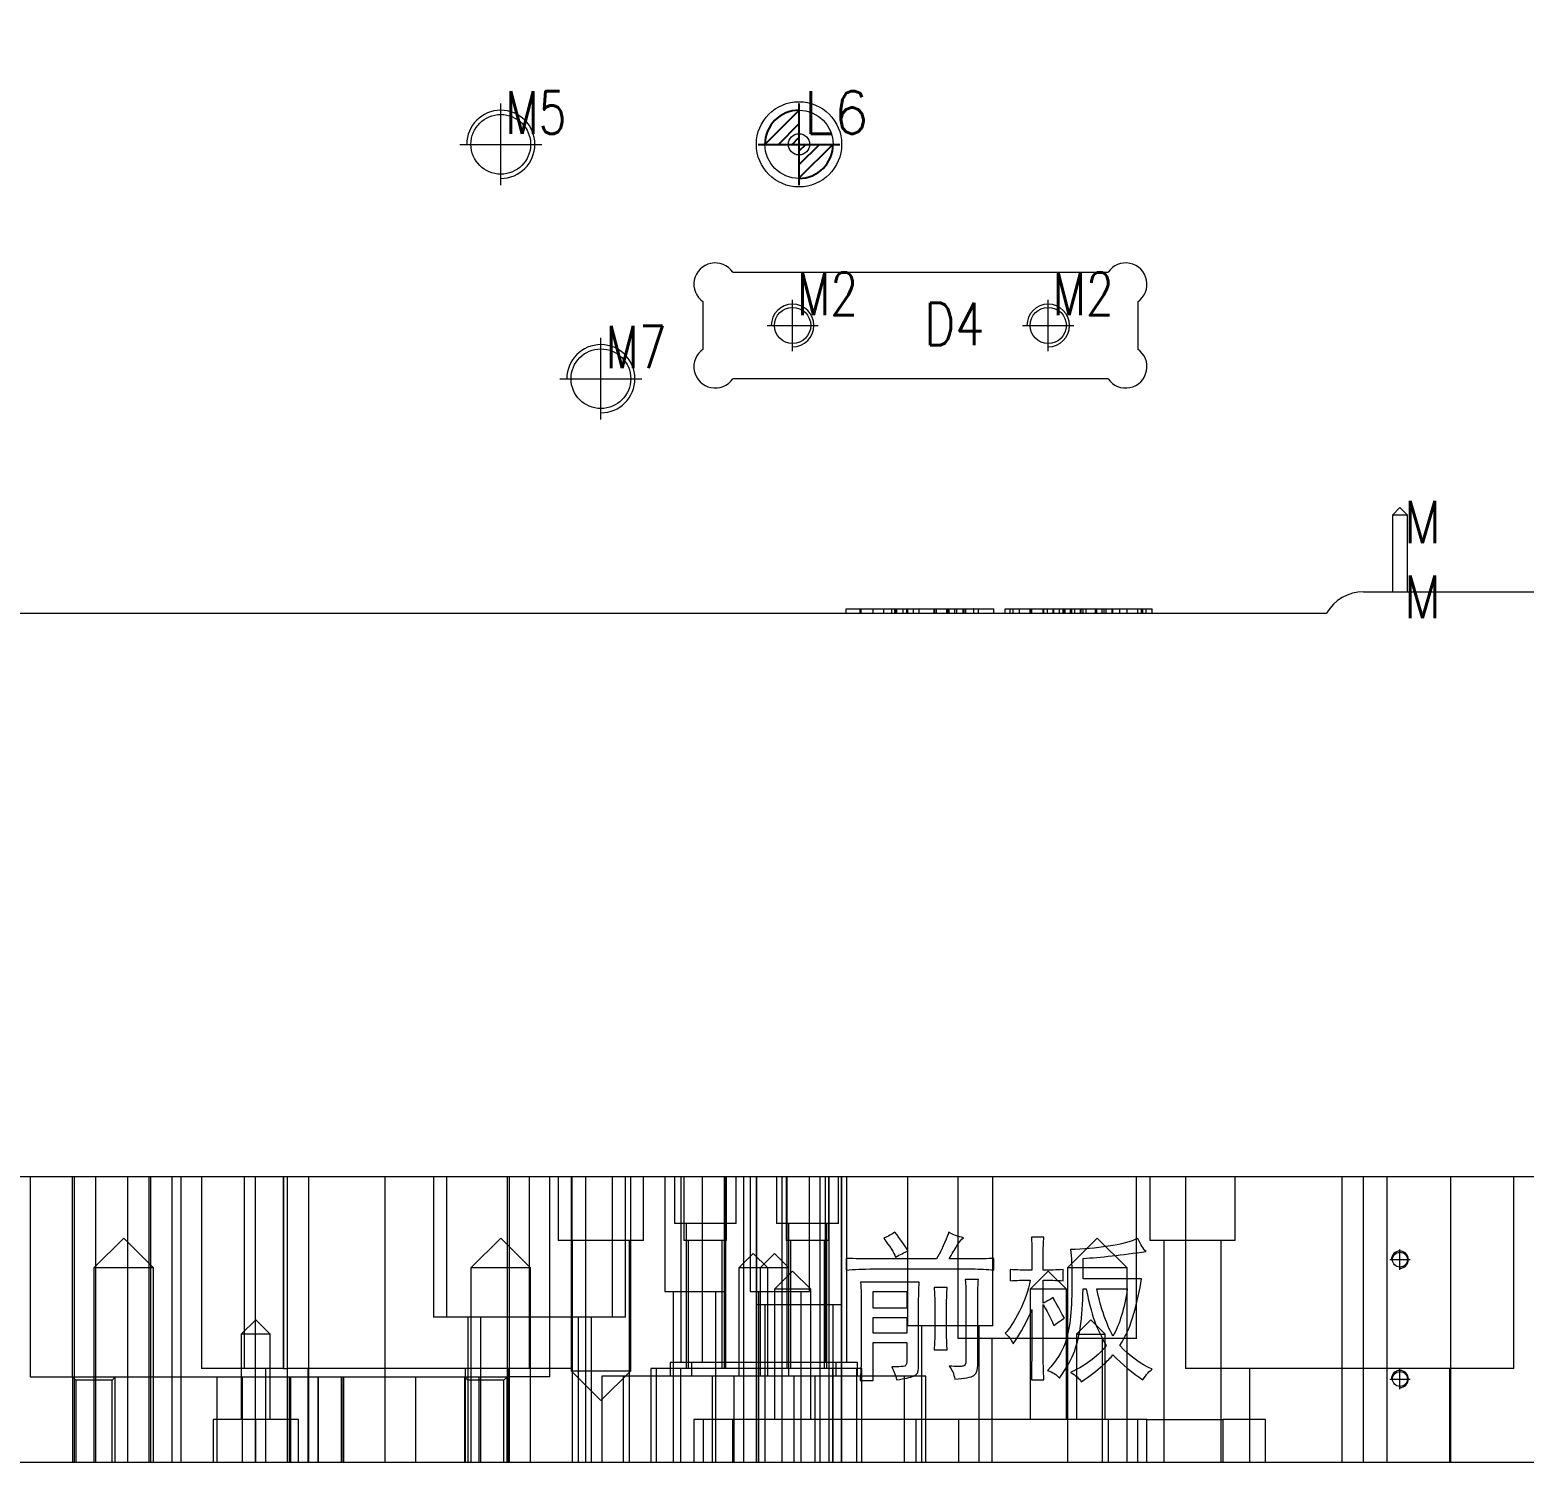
# Model space of a CAD drawing. Header units: millimetres. Extents: x 10529 to 13062, y 71179 to 72595.
# Drawn here: x 10900.7 to 11251.4, y 71206.8 to 71542.9 of the extents above; entities that cross this region are included whole.
import ezdxf

# ---------------------------------------------------------------- set-up
doc = ezdxf.new("R2010")
doc.units = ezdxf.units.MM
doc.linetypes.add('CENTER', pattern=[0])
doc.linetypes.add('DASHED', pattern=[0])
for name, color, linetype in [('dim', 4, 'Continuous'), ('UP', 7, 'Continuous'), ('UP_O', 40, 'Continuous')]:
    doc.layers.add(name, color=color, linetype=linetype)
doc.styles.add('_PUG_ERP', font='txt')
doc.styles.add('chinesef_fs', font='txt.shx', dxfattribs={"bigfont": 'gbcbig.shx'})
doc.dimstyles.new('_PUG_ERP', dxfattribs={"dimtxt": 8, "dimasz": 1.5, "dimexe": 0.5, "dimexo": 0.5, "dimgap": 0.5, "dimtad": 1, "dimtxsty": '_PUG_ERP', "dimblk": 'CLOSEDBLANK', "dimcen": 0, "dimclrd": 4, "dimclre": 4, "dimclrt": 3, "dimazin": 3, "dimtfac": 1, "dimtmove": 0, "dimatfit": 3, "dimldrblk": 'CLOSEDBLANK', "dimlwd": 9, "dimlwe": 9})

# ---------------------------------------------------------------- blocks, each defined once
blk = doc.blocks.new('*D735')
at = {"layer": 'Defpoints', "color": 0}
for p in [(12001.2, 72456), (12016.2, 72456), (10601.2, 71406)]:
    blk.add_point(p, dxfattribs=at)
at = {"layer": 'dim', "color": 4, "lineweight": 9}
for p, q in [((12001.7, 72456), (12010.2, 72456)), ((12010.2, 72456), (12013.2, 72456)), ((12013.2, 72456), (12043.75, 72456))]:
    blk.add_line(p, q, dxfattribs=at)
at = {"layer": 'dim', "color": 3, "lineweight": 13, "insert": (12030.22, 72460.5), "char_height": 8, "attachment_point": 5, "style": '_PUG_ERP'}
blk.add_mtext('1050', dxfattribs=at)
blk = doc.blocks.new('_ClosedBlank')
blk = doc.blocks.new('*D738')
at = {"layer": 'Defpoints', "color": 0}
for p in [(12001.2, 72471), (12001.2, 72456), (10601.2, 71406)]:
    blk.add_point(p, dxfattribs=at)
at = {"layer": 'dim', "color": 4, "lineweight": 9}
blk.add_line((12001.2, 72456.5), (12001.2, 72498.55), dxfattribs=at)
at = {"layer": 'dim', "color": 3, "lineweight": 13, "insert": (11996.7, 72485.02), "char_height": 8, "attachment_point": 5, "rotation": 90, "style": '_PUG_ERP'}
blk.add_mtext('1400', dxfattribs=at)
blk = doc.blocks.new('*D739')
at = {"layer": 'Defpoints', "color": 0}
for p in [(12001.2, 71273.8), (12041.43, 71273.8), (10601.2, 71206.8)]:
    blk.add_point(p, dxfattribs=at)
at = {"layer": 'dim', "color": 4, "lineweight": 9}
for p, q in [((12001.7, 71273.8), (12035.43, 71273.8)), ((12035.43, 71273.8), (12038.43, 71273.8)), ((12038.43, 71273.8), (12054.5, 71273.8))]:
    blk.add_line(p, q, dxfattribs=at)
at = {"layer": 'dim', "color": 3, "lineweight": 13, "insert": (12048.21, 71278.3), "char_height": 8, "attachment_point": 5, "style": '_PUG_ERP'}
blk.add_mtext('67', dxfattribs=at)
blk = doc.blocks.new('*D742')
at = {"layer": 'Defpoints', "color": 0}
for p in [(12001.2, 71278.8), (12001.2, 71273.8), (10601.2, 71206.8)]:
    blk.add_point(p, dxfattribs=at)
at = {"layer": 'dim', "color": 4, "lineweight": 9}
blk.add_line((12001.2, 71274.3), (12001.2, 71306.34), dxfattribs=at)
at = {"layer": 'dim', "color": 3, "lineweight": 13, "insert": (11996.7, 71292.82), "char_height": 8, "attachment_point": 5, "rotation": 90, "style": '_PUG_ERP'}
blk.add_mtext('1400', dxfattribs=at)
blk = doc.blocks.new('pg_hx_L0')
at = {"color": 230}
for p, q in [((-0.5, -0.003), (0, 0.497)), ((0, 0.6), (0, -0.6)), ((-0.3, 0), (0, 0.3)), ((-0.6, 0), (0.6, 0)), ((-0.1, 0), (0, 0.1)), ((0.5, 0.003), (0, -0.497)), ((0.1, 0), (0, -0.1)), ((0.3, 0), (0, -0.3))]:
    blk.add_line(p, q, dxfattribs=at)
for start, end in [(90, 180), (270, 0)]:
    blk.add_arc((0, 0), 0.5, start, end, dxfattribs=at)
blk = doc.blocks.new('pg_hx_LLL0')
blk.add_blockref('pg_hx_L0', (0, 0))
blk = doc.blocks.new('*D744')
at = {"layer": 'Defpoints', "color": 0}
for p in [(11825.7, 72495.1), (11821.2, 72396), (10601.2, 71406)]:
    blk.add_point(p, dxfattribs=at)
at = {"layer": 'dim', "color": 4, "lineweight": 9}
for p, q in [((11825.7, 72492.1), (11825.7, 72522.64)), ((11821.2, 72489.1), (11825.7, 72492.1)), ((11821.2, 72396.5), (11821.2, 72489.1))]:
    blk.add_line(p, q, dxfattribs=at)
at = {"layer": 'dim', "color": 3, "lineweight": 13, "insert": (11821.2, 72509.12), "char_height": 8, "attachment_point": 5, "rotation": 90, "style": '_PUG_ERP'}
blk.add_mtext('1220', dxfattribs=at)

msp = doc.modelspace()

# ---------------------------------------------------------------- linework, layer by layer
at = {"layer": 'UP', "color": 2, "linetype": 'DASHED', "lineweight": 13, "ltscale": 1.505038}
for p, q in [((11065.65, 71486), (11153.747, 71486)), ((11153.747, 71461), (11065.65, 71461)), ((11053.448, 71273.797), (11053.448, 71230.197)), ((11058.448, 71273.797), (11058.448, 71230.197)), ((11087.448, 71230.197), (11087.448, 71273.797)), ((11092.448, 71230.197), (11092.448, 71273.797)), ((10900.698, 71226.797), (10910.698, 71226.797)), ((10910.698, 71226.797), (11012.698, 71226.797)), ((11022.698, 71226.797), (11012.698, 71226.797)), ((11039.947, 71226.997), (11034.948, 71226.997)), ((11110.948, 71226.997), (11039.948, 71226.997)), ((11053.353, 71228.797), (11046.456, 71228.797)), ((11089.043, 71228.797), (11053.353, 71228.797)), ((11095.941, 71228.797), (11089.043, 71228.797)), ((10943.698, 71216.797), (10943.698, 71206.797)), ((10953.698, 71216.797), (10943.698, 71216.797)), ((10963.698, 71216.797), (10953.698, 71216.797)), ((10963.698, 71206.797), (10963.698, 71216.797)), ((11065.65, 71216.797), (11056.527, 71216.797)), ((11153.747, 71216.797), (11065.65, 71216.797)), ((11065.65, 71206.797), (11065.65, 71216.797)), ((11108.698, 71206.797), (11108.698, 71216.797)), ((11153.747, 71216.797), (11153.747, 71206.797)), ((11162.87, 71216.797), (11153.747, 71216.797)), ((11162.869, 71216.797), (11180.698, 71216.797)), ((11190.698, 71216.797), (11180.698, 71216.797)), ((11190.698, 71206.797), (11190.698, 71216.797))]:
    msp.add_line(p, q, dxfattribs=at)
at = {"layer": 'UP', "color": 31, "linetype": 'DASHED', "lineweight": 13, "ltscale": 1.505038}
for p, q in [((11058.698, 71467.952), (11058.698, 71479.048)), ((11160.698, 71479.048), (11160.698, 71467.952)), ((11092.302, 71406), (11092.302, 71407)), ((11095.524, 71406), (11095.524, 71407)), ((11095.668, 71406), (11095.668, 71407)), ((11098.595, 71406), (11098.595, 71407)), ((11101.077, 71406), (11101.077, 71407)), ((11102.982, 71406), (11102.982, 71407)), ((11103.709, 71406), (11103.709, 71407)), ((11103.86, 71406), (11103.86, 71407)), ((11104.148, 71406), (11104.148, 71407)), ((11105.683, 71406), (11105.683, 71407)), ((11106.492, 71406), (11106.492, 71407)), ((11106.78, 71406), (11106.78, 71407)), ((11108.096, 71406), (11108.096, 71407)), ((11109.412, 71406), (11109.412, 71407)), ((11112.922, 71406), (11112.922, 71407)), ((11113.066, 71406), (11113.066, 71407)), ((11113.505, 71406), (11113.505, 71407)), ((11115.849, 71407), (11115.849, 71407)), ((11115.993, 71406), (11115.993, 71407)), ((11116.288, 71406), (11116.288, 71407)), ((11116.432, 71406), (11116.432, 71407)), ((11117.748, 71406), (11117.748, 71407)), ((11119.722, 71406), (11119.722, 71407)), ((11119.798, 71406), (11119.798, 71407)), ((11120.236, 71406), (11120.236, 71407)), ((11122.211, 71406), (11122.211, 71407)), ((11123.307, 71406), (11123.307, 71407)), ((11126.961, 71406), (11126.961, 71407)), ((11129.6, 71406), (11129.6, 71407)), ((11130.772, 71406), (11130.772, 71407)), ((11131.499, 71406), (11131.499, 71407)), ((11132.966, 71406), (11132.966, 71407)), ((11135.448, 71406), (11135.448, 71407)), ((11135.742, 71406), (11135.742, 71407)), ((11135.886, 71406), (11135.886, 71407)), ((11138.519, 71406), (11138.519, 71407)), ((11138.669, 71406), (11138.669, 71407)), ((11139.547, 71406), (11139.547, 71407)), ((11140.863, 71406), (11140.863, 71407)), ((11141.007, 71406), (11141.007, 71407)), ((11142.323, 71406), (11142.323, 71407)), ((11143.2, 71406), (11143.2, 71407)), ((11143.495, 71406), (11143.495, 71407)), ((11143.639, 71406), (11143.639, 71407)), ((11144.955, 71406), (11144.955, 71407)), ((11145.25, 71406), (11145.25, 71407)), ((11145.908, 71406), (11145.908, 71407)), ((11147.293, 71406), (11147.293, 71407)), ((11147.444, 71406), (11147.444, 71407)), ((11147.882, 71406), (11147.882, 71407)), ((11148.609, 71406), (11148.609, 71407)), ((11150.803, 71406), (11150.803, 71407)), ((11151.097, 71406), (11151.097, 71407)), ((11152.338, 71406), (11152.338, 71407)), ((11153.291, 71406), (11153.291, 71407)), ((11154.676, 71406), (11154.676, 71407)), ((11154.895, 71406), (11154.895, 71407)), ((11156.506, 71406), (11156.506, 71407)), ((11158.261, 71406), (11158.261, 71407)), ((11160.749, 71406), (11160.749, 71407)), ((11161.627, 71406), (11161.627, 71407)), ((11161.914, 71406), (11161.914, 71407)), ((11162.648, 71406), (11162.648, 71407)), ((11164.108, 71406), (11164.108, 71407)), ((10900.698, 71273.797), (10900.698, 71226.797)), ((10911.098, 71273.797), (10911.098, 71206.797)), ((10916.098, 71273.797), (10916.098, 71206.797)), ((10923.598, 71273.797), (10923.598, 71206.797)), ((10929.098, 71206.797), (10929.098, 71273.797)), ((10934.098, 71206.797), (10934.098, 71273.797)), ((10936.099, 71273.797), (10936.099, 71206.797)), ((10936.102, 71273.797), (10936.102, 71206.797)), ((10940.948, 71273.797), (10940.948, 71228.797)), ((10950.948, 71273.797), (10950.948, 71228.797)), ((10953.534, 71273.797), (10953.534, 71206.797)), ((10953.538, 71273.797), (10953.538, 71206.797)), ((10960.17, 71228.797), (10960.17, 71273.797)), ((10960.17, 71273.797), (10960.17, 71228.797)), ((10966.038, 71273.797), (10966.038, 71206.797)), ((10966.098, 71273.797), (10966.098, 71206.797)), ((10984.098, 71206.797), (10984.098, 71273.797)), ((10995.438, 71273.797), (10995.438, 71240.797)), ((10998.459, 71273.797), (10998.459, 71240.797)), ((11013.198, 71273.797), (11013.198, 71206.797)), ((11017.948, 71228.797), (11017.948, 71273.797)), ((11022.698, 71226.797), (11022.698, 71273.797)), ((11024.67, 71273.797), (11024.67, 71258.797)), ((11027.948, 71228.797), (11027.948, 71273.797)), ((11031.198, 71206.797), (11031.198, 71273.797)), ((11037.438, 71240.797), (11037.438, 71273.797)), ((11040.459, 71240.797), (11040.459, 71273.797)), ((11044.67, 71258.797), (11044.67, 71273.797)), ((11049.698, 71273.797), (11049.698, 71246.797)), ((11051.948, 71273.797), (11051.948, 71262.797)), ((11054.198, 71273.797), (11054.198, 71258.797)), ((11063.698, 71246.797), (11063.698, 71273.797)), ((11064.198, 71258.797), (11064.198, 71273.797)), ((11066.448, 71262.797), (11066.448, 71273.797)), ((11068.199, 71273.797), (11068.199, 71206.797)), ((11069.698, 71273.797), (11069.698, 71246.797)), ((11071.165, 71273.797), (11071.165, 71206.797)), ((11071.198, 71273.797), (11071.198, 71243.797)), ((11075.948, 71273.797), (11075.948, 71262.797)), ((11077.18, 71273.797), (11077.18, 71206.797)), ((11078.198, 71273.797), (11078.198, 71258.797)), ((11083.698, 71246.797), (11083.698, 71273.797)), ((11086.165, 71206.797), (11086.165, 71273.797)), ((11088.198, 71258.797), (11088.198, 71273.797)), ((11090.448, 71262.797), (11090.448, 71273.797)), ((11091.18, 71206.797), (11091.18, 71273.797)), ((11091.198, 71243.797), (11091.198, 71273.797)), ((11091.199, 71273.797), (11091.199, 71206.797)), ((11106.698, 71273.797), (11106.698, 71238.797)), ((11118.448, 71273.797), (11118.448, 71235.797)), ((11126.698, 71238.797), (11126.698, 71273.797)), ((11160.448, 71235.797), (11160.448, 71273.797)), ((11163.571, 71273.797), (11163.571, 71258.797)), ((11171.948, 71273.797), (11171.948, 71228.797)), ((11183.571, 71258.797), (11183.571, 71273.797)), ((11219.198, 71273.797), (11219.198, 71206.797)), ((11234.198, 71206.797), (11234.198, 71273.797)), ((11248.948, 71228.797), (11248.948, 71273.797)), ((11066.448, 71262.797), (11051.948, 71262.797)), ((11054.695, 71262.797), (11054.695, 71228.797)), ((11063.702, 71228.797), (11063.702, 71262.797)), ((11090.448, 71262.797), (11075.948, 71262.797)), ((11078.695, 71262.797), (11078.695, 71228.797)), ((11087.702, 71228.797), (11087.702, 71262.797)), ((11044.67, 71258.797), (11024.67, 71258.797)), ((11027.917, 71258.797), (11027.917, 71206.797)), ((11041.424, 71206.797), (11041.424, 71258.797)), ((11064.198, 71258.797), (11054.198, 71258.797)), ((11088.198, 71258.797), (11078.198, 71258.797)), ((11183.571, 71258.797), (11163.571, 71258.797)), ((11166.818, 71258.797), (11166.818, 71206.797)), ((11180.325, 71206.797), (11180.325, 71258.797)), ((11049.698, 71246.797), (11063.698, 71246.797)), ((11069.698, 71246.797), (11083.698, 71246.797)), ((11071.198, 71243.797), (11091.198, 71243.797)), ((10998.459, 71240.797), (10995.438, 71240.797)), ((11040.459, 71240.797), (10998.459, 71240.797)), ((11003.438, 71240.797), (11003.438, 71206.797)), ((11006.459, 71240.797), (11006.459, 71206.797)), ((11029.438, 71206.797), (11029.438, 71240.797)), ((11032.459, 71206.797), (11032.459, 71240.797)), ((11126.698, 71238.797), (11106.698, 71238.797)), ((11109.945, 71238.797), (11109.945, 71206.797)), ((11123.452, 71206.797), (11123.452, 71238.797)), ((11160.448, 71235.797), (11118.448, 71235.797)), ((11126.448, 71235.797), (11126.448, 71206.797)), ((11152.448, 71206.797), (11152.448, 71235.797)), ((11055.947, 71230.197), (11050.948, 71230.197)), ((11055.948, 71230.197), (11055.948, 71226.997)), ((11094.948, 71230.197), (11055.948, 71230.197)), ((11094.948, 71226.997), (11094.948, 71230.197)), ((10950.947, 71228.797), (10940.948, 71228.797)), ((10944.548, 71226.797), (10944.548, 71206.797)), ((10960.17, 71228.797), (10950.948, 71228.797)), ((10955.948, 71228.797), (10955.948, 71206.797)), ((10960.17, 71228.797), (10961.038, 71228.797)), ((10966.038, 71228.797), (10961.038, 71228.797)), ((10961.498, 71226.797), (10961.498, 71206.797)), ((10965.948, 71228.797), (10965.948, 71206.797)), ((11027.948, 71228.797), (10966.038, 71228.797)), ((10974.326, 71206.797), (10974.326, 71226.797)), ((10974.355, 71206.797), (10974.355, 71226.797)), ((10991.165, 71226.797), (10991.165, 71206.797)), ((11002.948, 71206.797), (11002.948, 71228.797)), ((11006.165, 71206.797), (11006.165, 71226.797)), ((11012.948, 71206.797), (11012.948, 71228.797)), ((11034.948, 71226.997), (11034.948, 71206.797)), ((11039.948, 71226.997), (11039.948, 71206.797)), ((11046.456, 71228.797), (11046.456, 71206.797)), ((11047.698, 71228.797), (11047.698, 71206.797)), ((11053.353, 71228.797), (11053.353, 71206.797)), ((11060.929, 71206.797), (11060.929, 71226.997)), ((11065.93, 71226.997), (11065.93, 71206.797)), ((11079.968, 71226.997), (11079.968, 71206.797)), ((11084.967, 71206.797), (11084.967, 71226.997)), ((11089.043, 71228.797), (11089.043, 71206.797)), ((11094.698, 71228.797), (11094.698, 71206.797)), ((11095.941, 71206.797), (11095.941, 71228.797)), ((11105.948, 71206.797), (11105.948, 71226.997)), ((11110.948, 71206.797), (11110.948, 71226.997)), ((11248.948, 71228.797), (11171.948, 71228.797)), ((11186.948, 71228.797), (11186.948, 71206.797)), ((11233.948, 71206.797), (11233.948, 71228.797)), ((11056.527, 71216.797), (11056.527, 71206.797)), ((11058.698, 71216.797), (11058.698, 71206.797)), ((11160.698, 71206.797), (11160.698, 71216.797)), ((11162.87, 71206.797), (11162.87, 71216.797))]:
    msp.add_line(p, q, dxfattribs=at)
at = {"layer": 'UP', "color": 5, "linetype": 'DASHED', "lineweight": 13, "ltscale": 1.505038}
for p, q in [((11222.243, 71430.753), (11220.49, 71429)), ((11223.996, 71429), (11222.243, 71430.753)), ((11220.49, 71429), (11220.49, 71411)), ((11222.243, 71429), (11220.49, 71429)), ((11223.996, 71429), (11222.243, 71429)), ((11223.996, 71411), (11223.996, 71429)), ((11027.695, 71273.797), (11027.695, 71228.217)), ((11041.701, 71228.217), (11041.701, 71273.797)), ((11063.946, 71273.797), (11063.946, 71228.797)), ((11078.451, 71228.797), (11078.451, 71273.797)), ((10922.698, 71259.38), (10915.695, 71252.377)), ((10929.701, 71252.377), (10922.698, 71259.38)), ((11011.198, 71259.38), (11004.195, 71252.377)), ((11018.201, 71252.377), (11011.198, 71259.38)), ((11151.198, 71259.38), (11144.195, 71252.377)), ((11158.201, 71252.377), (11151.198, 71259.38)), ((11070.448, 71255.78), (11067.045, 71252.377)), ((11073.851, 71252.377), (11070.448, 71255.78)), ((11075.448, 71255.78), (11072.045, 71252.377)), ((11078.851, 71252.377), (11075.448, 71255.78)), ((10915.695, 71252.377), (10915.695, 71206.797)), ((10929.701, 71252.377), (10915.695, 71252.377)), ((10929.701, 71206.797), (10929.701, 71252.377)), ((11004.195, 71252.377), (11004.195, 71206.797)), ((11018.201, 71252.377), (11004.195, 71252.377)), ((11018.201, 71206.797), (11018.201, 71252.377)), ((11067.045, 71252.377), (11067.045, 71226.997)), ((11072.045, 71252.377), (11067.045, 71252.377)), ((11072.045, 71252.377), (11072.045, 71226.997)), ((11078.851, 71252.377), (11072.045, 71252.377)), ((11073.851, 71226.997), (11073.851, 71252.377)), ((11079.698, 71251.63), (11075.445, 71247.377)), ((11078.851, 71226.997), (11078.851, 71252.377)), ((11083.951, 71247.377), (11079.698, 71251.63)), ((11139.698, 71251.63), (11135.445, 71247.377)), ((11143.951, 71247.377), (11139.698, 71251.63)), ((11144.195, 71252.377), (11144.195, 71206.797)), ((11158.201, 71252.377), (11144.195, 71252.377)), ((11158.201, 71206.797), (11158.201, 71252.377)), ((11075.445, 71247.377), (11075.445, 71216.797)), ((11083.951, 71247.377), (11075.445, 71247.377)), ((11083.951, 71216.797), (11083.951, 71247.377)), ((11135.445, 71247.377), (11135.445, 71216.797)), ((11143.951, 71247.377), (11135.445, 71247.377)), ((11143.951, 71216.797), (11143.951, 71247.377)), ((10953.698, 71240.2), (10950.295, 71236.797)), ((10957.101, 71236.797), (10953.698, 71240.2)), ((11149.698, 71240.2), (11146.295, 71236.797)), ((11153.101, 71236.797), (11149.698, 71240.2)), ((10950.295, 71236.797), (10950.295, 71216.797)), ((10957.101, 71236.797), (10950.295, 71236.797)), ((10957.101, 71216.797), (10957.101, 71236.797)), ((11146.295, 71236.797), (11146.295, 71216.797)), ((11146.295, 71236.797), (11153.101, 71236.797)), ((11153.101, 71216.797), (11153.101, 71236.797)), ((10910.698, 71226.797), (10911.445, 71226.05)), ((10911.445, 71226.05), (10911.445, 71206.797)), ((10919.951, 71226.05), (10911.445, 71226.05)), ((10919.951, 71226.05), (10920.698, 71226.797)), ((10919.951, 71206.797), (10919.951, 71226.05)), ((11002.698, 71226.797), (11003.445, 71226.05)), ((11003.445, 71226.05), (11003.445, 71206.797)), ((11011.951, 71226.05), (11003.445, 71226.05)), ((11011.951, 71226.05), (11012.698, 71226.797)), ((11011.951, 71206.797), (11011.951, 71226.05)), ((11027.695, 71228.217), (11034.698, 71221.214)), ((11027.695, 71228.217), (11041.701, 71228.217)), ((11034.698, 71221.214), (11041.701, 71228.217))]:
    msp.add_line(p, q, dxfattribs=at)
at = {"layer": 'UP', "color": 31, "linetype": 'Continuous', "lineweight": 18}
for p, q in [((11213.698, 71411), (11388.698, 71411)), ((11208.698, 71206.797), (11208.698, 71273.797))]:
    msp.add_line(p, q, dxfattribs=at)
at = {"layer": 'UP', "color": 135, "linetype": 'Continuous', "lineweight": 18}
for p, q in [((10601.198, 71406), (11205.038, 71406)), ((10601.198, 71273.797), (11208.698, 71273.797)), ((11208.698, 71273.797), (11213.698, 71273.797)), ((11213.698, 71273.797), (11388.698, 71273.797)), ((10601.198, 71206.797), (11208.698, 71206.797)), ((11208.698, 71206.797), (11213.698, 71206.797)), ((11213.698, 71206.797), (11388.698, 71206.797))]:
    msp.add_line(p, q, dxfattribs=at)
at = {"layer": 'UP', "color": 155, "linetype": 'DASHED', "lineweight": 13, "ltscale": 1.505038}
for p, q in [((11118.262, 71406), (11118.262, 71407)), ((11152.852, 71406), (11152.852, 71407)), ((10910.698, 71226.797), (10910.698, 71273.797)), ((10928.598, 71273.797), (10928.598, 71206.797)), ((10961.038, 71273.797), (10961.038, 71206.797)), ((11012.698, 71273.797), (11012.698, 71226.797)), ((11071.199, 71273.797), (11071.199, 71206.797)), ((11088.199, 71273.797), (11088.199, 71206.797)), ((10950.548, 71206.797), (10950.548, 71226.797)), ((10961.823, 71226.797), (10961.823, 71206.797)), ((10961.842, 71226.797), (10961.842, 71206.797)), ((10968.326, 71226.797), (10968.326, 71206.797)), ((10968.355, 71206.797), (10968.355, 71226.797)), ((10973.847, 71206.797), (10973.847, 71226.797)), ((10973.875, 71226.797), (10973.875, 71206.797)), ((10953.698, 71206.797), (10953.698, 71216.797)), ((11118.698, 71206.797), (11118.698, 71216.797)), ((11180.698, 71216.797), (11180.698, 71206.797))]:
    msp.add_line(p, q, dxfattribs=at)
at = {"layer": 'UP', "color": 155, "linetype": 'Continuous', "lineweight": 18}
msp.add_line((11213.698, 71206.797), (11213.698, 71273.797), dxfattribs=at)
at = {"layer": 'UP', "color": 135, "linetype": 'DASHED', "lineweight": 13, "ltscale": 1.505038}
for p, q in [((11050.948, 71230.197), (11050.948, 71226.997)), ((11089.948, 71226.997), (11089.948, 71230.197))]:
    msp.add_line(p, q, dxfattribs=at)
at = {"layer": 'UP', "color": 42, "linetype": 'Continuous', "lineweight": 18}
for centre, radius in [((11081.198, 71516), 10), ((11081.198, 71516), 2.5), ((11034.698, 71461), 7.003), ((11222.243, 71254.298), 1.753), ((11222.243, 71226.295), 1.753)]:
    msp.add_circle(centre, radius, dxfattribs=at)
at = {"layer": 'UP', "color": 30, "linetype": 'DASHED', "lineweight": 13, "ltscale": 1.505038}
for centre, radius in [((11011.198, 71516), 7.003), ((11079.698, 71473.5), 4.253), ((11139.698, 71473.5), 4.253)]:
    msp.add_circle(centre, radius, dxfattribs=at)
for centre, radius in [((11011.198, 71516), 8), ((11079.698, 71473.5), 5), ((11139.698, 71473.5), 5)]:
    msp.add_arc(centre, radius, 270, 180, dxfattribs=at)
at = {"layer": 'UP', "color": 31, "linetype": 'DASHED', "lineweight": 13, "ltscale": 1.505038}
for centre, start, end in [((11061.527, 71483.172), 34.4499, 235.5501), ((11157.87, 71483.172), 304.4499, 145.5501), ((11061.527, 71463.828), 124.4499, 325.5501), ((11157.87, 71463.828), 214.4499, 55.5501)]:
    msp.add_arc(centre, 5, start, end, dxfattribs=at)
at = {"layer": 'UP', "color": 42, "linetype": 'Continuous', "lineweight": 13}
for centre, radius in [((11034.698, 71461), 8), ((11222.243, 71254.298), 2), ((11222.243, 71226.295), 2)]:
    msp.add_arc(centre, radius, 270, 180, dxfattribs=at)
at = {"layer": 'UP', "color": 31, "linetype": 'Continuous', "lineweight": 18}
msp.add_arc((11213.698, 71401), 10, 90, 150, dxfattribs=at)
at = {"layer": 'UP', "color": 31, "linetype": 'DASHED', "lineweight": 13, "ltscale": 1.505038}
for points, knots in [([(11092.302, 71407), (11094.352, 71407), (11096.498, 71407), (11099.518, 71407), (11100.298, 71407), (11101.077, 71407)], [0, 0, 0, 0, 0.7420629, 0.7420629, 1, 1, 1, 1]), ([(11119.798, 71407), (11120.675, 71407), (11121.553, 71407), (11123.794, 71407), (11125.302, 71407), (11126.961, 71407)], [0, 0, 0, 0, 0.3914063, 0.3914063, 1, 1, 1, 1]), ([(11144.955, 71407), (11147.882, 71407), (11150.83, 71407), (11156.773, 71407), (11159.09, 71407), (11160.749, 71407)], [0, 0, 0, 0, 0.4994356, 0.4994356, 1, 1, 1, 1])]:
    msp.add_open_spline(points, degree=3, knots=knots, dxfattribs=at)
for points, degree in [([(11095.812, 71406), (11095.812, 71407)], 1), ([(11101.077, 71407), (11102.153, 71407), (11103.03, 71407), (11103.709, 71407)], 3), ([(11103.709, 71407), (11105.073, 71407), (11106.101, 71407), (11106.78, 71407)], 3), ([(11103.808, 71407), (11103.795, 71407), (11103.783, 71407), (11103.77, 71407)], 3), ([(11106.78, 71407), (11109.022, 71407), (11111.263, 71407), (11113.505, 71407)], 3), ([(11113.505, 71407), (11115.164, 71407), (11116.089, 71407), (11116.288, 71407)], 3), ([(11115.849, 71407), (11115.849, 71406)], 1), ([(11116.288, 71407), (11117.357, 71407), (11118.529, 71407), (11119.798, 71407)], 3), ([(11119.722, 71407), (11119.737, 71407), (11119.751, 71407), (11119.765, 71407)], 3), ([(11120.38, 71406), (11120.38, 71407)], 1), ([(11122.121, 71407), (11122.098, 71407), (11122.074, 71407), (11122.049, 71407)], 3), ([(11129.6, 71407), (11129.969, 71407), (11130.36, 71407), (11130.772, 71407)], 3), ([(11130.772, 71407), (11132.196, 71407), (11133.855, 71407), (11135.742, 71407)], 3), ([(11135.742, 71407), (11136.718, 71407), (11137.694, 71407), (11138.669, 71407)], 3), ([(11138.67, 71407), (11140.182, 71407), (11141.688, 71407), (11143.2, 71407)], 3), ([(11143.156, 71407), (11143.265, 71407), (11143.378, 71407), (11143.495, 71407)], 3), ([(11143.495, 71407), (11143.546, 71407), (11143.594, 71407), (11143.639, 71407)], 3), ([(11143.639, 71407), (11144.318, 71407), (11144.757, 71407), (11144.955, 71407)], 3), ([(11160.749, 71407), (11161.332, 71407), (11161.969, 71407), (11162.648, 71407)], 3), ([(11162.648, 71407), (11163.126, 71407), (11163.613, 71407), (11164.108, 71407)], 3)]:
    msp.add_open_spline(points, degree=degree, dxfattribs=at)
at = {"layer": 'UP', "color": 31, "linetype": 'Continuous', "lineweight": 18}
for points in [[(11103.709, 71260.744), (11103.03, 71260.258), (11102.153, 71259.771), (11101.077, 71259.284)], [(11101.077, 71259.284), (11102.544, 71257.433), (11103.469, 71255.966), (11103.86, 71254.897)], [(11106.78, 71256.357), (11106.101, 71257.529), (11105.073, 71258.989), (11103.709, 71260.744)], [(11116.288, 71260.744), (11116.089, 71259.675), (11115.164, 71257.577), (11113.505, 71254.458)], [(11119.798, 71259.428), (11118.529, 71259.723), (11117.357, 71260.162), (11116.288, 71260.744)], [(11118.262, 71257.529), (11118.797, 71258.407), (11119.311, 71259.037), (11119.798, 71259.428)], [(11138.669, 71259.579), (11137.694, 71259.579), (11136.718, 71259.579), (11135.742, 71259.579)], [(11162.648, 71256.213), (11161.969, 71256.899), (11161.332, 71257.92), (11160.749, 71259.284)], [(11092.302, 71254.602), (11092.302, 71253.677), (11092.302, 71252.751), (11092.302, 71251.826)], [(11103.86, 71254.897), (11104.929, 71255.48), (11105.903, 71255.966), (11106.78, 71256.357)], [(11116.432, 71254.458), (11117.117, 71255.63), (11117.727, 71256.652), (11118.262, 71257.529)], [(11126.961, 71251.826), (11126.961, 71252.751), (11126.961, 71253.677), (11126.961, 71254.602)], [(11147.882, 71254.602), (11149.925, 71254.705), (11152.194, 71254.897), (11154.676, 71255.192)], [(11147.882, 71249.776), (11147.882, 71251.385), (11147.882, 71252.994), (11147.882, 71254.602)], [(11154.676, 71255.192), (11157.164, 71255.48), (11159.824, 71255.822), (11162.648, 71256.213)], [(11130.772, 71251.97), (11130.772, 71251.092), (11130.772, 71250.215), (11130.772, 71249.338)], [(11135.886, 71251.826), (11133.939, 71251.826), (11132.233, 71251.874), (11130.772, 71251.97)], [(11143.2, 71251.97), (11141.638, 71251.874), (11140.081, 71251.826), (11138.519, 71251.826)], [(11143.2, 71249.338), (11143.2, 71250.215), (11143.2, 71251.092), (11143.2, 71251.97)], [(11109.412, 71249.05), (11104.831, 71249.05), (11100.25, 71249.05), (11095.668, 71249.05)], [(11115.993, 71247.734), (11114.969, 71247.734), (11113.946, 71247.734), (11112.922, 71247.734)], [(11123.307, 71249.632), (11122.284, 71249.632), (11121.26, 71249.632), (11120.236, 71249.632)], [(11130.772, 71249.338), (11132.137, 71249.44), (11133.693, 71249.488), (11135.448, 71249.488)], [(11135.448, 71249.488), (11135.057, 71247.144), (11134.234, 71244.731), (11132.966, 71242.25)], [(11138.519, 71249.488), (11139.985, 71249.488), (11141.542, 71249.44), (11143.2, 71249.338)], [(11138.519, 71244.073), (11138.519, 71245.878), (11138.519, 71247.683), (11138.519, 71249.488)], [(11147.293, 71238.815), (11147.588, 71241.057), (11147.78, 71243.929), (11147.882, 71247.439)], [(11161.627, 71249.776), (11157.045, 71249.776), (11152.464, 71249.776), (11147.882, 71249.776)], [(11147.882, 71247.439), (11148.125, 71247.439), (11148.367, 71247.439), (11148.609, 71247.439)], [(11148.609, 71247.439), (11149.39, 71243.634), (11150.124, 71240.906), (11150.803, 71239.247)], [(11152.852, 71241.077), (11152.071, 71243.271), (11151.488, 71245.389), (11151.097, 71247.439)], [(11151.097, 71247.439), (11153.485, 71247.439), (11155.873, 71247.439), (11158.261, 71247.439)], [(11158.261, 71247.439), (11157.582, 71242.86), (11156.458, 71239.151), (11154.895, 71236.327)], [(11098.595, 71242.908), (11098.595, 71244.224), (11098.595, 71245.54), (11098.595, 71246.856)], [(11098.595, 71246.856), (11101.228, 71246.856), (11103.86, 71246.856), (11106.492, 71246.856)], [(11106.492, 71246.856), (11106.492, 71245.54), (11106.492, 71244.224), (11106.492, 71242.908)], [(11140.863, 71245.389), (11139.883, 71244.807), (11139.108, 71244.368), (11138.519, 71244.073)], [(11138.519, 71243.785), (11139.883, 71241.345), (11140.712, 71239.686), (11141.007, 71238.815)], [(11143.495, 71240.57), (11142.124, 71243.004), (11141.247, 71244.615), (11140.863, 71245.389)], [(11106.492, 71242.908), (11103.86, 71242.908), (11101.228, 71242.908), (11098.595, 71242.908)], [(11098.595, 71237.06), (11098.595, 71238.278), (11098.595, 71239.496), (11098.595, 71240.714)], [(11098.595, 71240.714), (11101.228, 71240.714), (11103.86, 71240.714), (11106.492, 71240.714)], [(11106.492, 71240.714), (11106.492, 71239.496), (11106.492, 71238.278), (11106.492, 71237.06)], [(11132.966, 71242.25), (11131.698, 71239.761), (11130.574, 71238.034), (11129.6, 71237.06)], [(11131.499, 71234.572), (11133.357, 71237.3), (11134.817, 71239.981), (11135.886, 71242.613)], [(11135.886, 71242.613), (11135.886, 71239.153), (11135.886, 71235.694), (11135.886, 71232.235)], [(11141.007, 71238.815), (11141.884, 71239.494), (11142.714, 71240.077), (11143.495, 71240.57)], [(11144.955, 71241.009), (11144.757, 71238.863), (11144.318, 71236.766), (11143.639, 71234.716)], [(11154.895, 71236.327), (11154.312, 71237.3), (11153.634, 71238.884), (11152.852, 71241.077)], [(11106.492, 71237.06), (11103.86, 71237.06), (11101.228, 71237.06), (11098.595, 71237.06)], [(11113.066, 71236.91), (11113.066, 71235.84), (11113.018, 71234.572), (11112.922, 71233.112)], [(11129.6, 71237.06), (11130.382, 71236.279), (11131.012, 71235.45), (11131.499, 71234.572)], [(11145.908, 71232.893), (11146.539, 71234.695), (11147.005, 71236.67), (11147.293, 71238.815)], [(11150.803, 71239.247), (11151.488, 71237.595), (11152.318, 71235.888), (11153.291, 71234.133)], [(11098.595, 71234.867), (11101.228, 71234.867), (11103.86, 71234.867), (11106.492, 71234.867)], [(11098.595, 71225.942), (11098.595, 71228.917), (11098.595, 71231.892), (11098.595, 71234.867)], [(11112.922, 71233.112), (11113.946, 71233.112), (11114.969, 71233.112), (11115.993, 71233.112)], [(11143.639, 71234.716), (11142.954, 71232.673), (11141.59, 71230.528), (11139.547, 71228.286)], [(11164.108, 71228.574), (11161.284, 71229.842), (11158.747, 71231.693), (11156.506, 71234.133)], [(11135.886, 71232.235), (11135.79, 71230.377), (11135.742, 71228.334), (11135.742, 71226.092)], [(11142.323, 71226.531), (11144.078, 71228.965), (11145.271, 71231.083), (11145.908, 71232.893)], [(11152.338, 71229.383), (11153.558, 71230.5), (11154.408, 71231.357), (11154.895, 71231.94)], [(11154.895, 71231.94), (11157.143, 71229.698), (11159.481, 71227.745), (11161.914, 71226.092)], [(11105.683, 71229.232), (11105.149, 71229.184), (11104.244, 71229.164), (11102.982, 71229.164)], [(11102.982, 71229.164), (11103.469, 71228.183), (11103.86, 71227.162), (11104.148, 71226.092)], [(11104.148, 71226.092), (11105.999, 71226.38), (11107.315, 71226.675), (11108.096, 71226.97)], [(11119.722, 71229.307), (11119.284, 71229.211), (11118.187, 71229.211), (11116.432, 71229.307)], [(11116.432, 71229.307), (11117.117, 71228.526), (11117.556, 71227.505), (11117.748, 71226.236)], [(11117.748, 71226.236), (11120.086, 71226.428), (11121.573, 71226.723), (11122.211, 71227.114)], [(11135.742, 71226.092), (11136.718, 71226.092), (11137.694, 71226.092), (11138.669, 71226.092)], [(11139.547, 71228.286), (11140.712, 71227.895), (11141.638, 71227.306), (11142.323, 71226.531)], [(11144.955, 71227.847), (11146.128, 71227.162), (11146.95, 71226.428), (11147.444, 71225.654)], [(11147.444, 71225.654), (11149.486, 71227.018), (11151.118, 71228.259), (11152.338, 71229.383)], [(11161.914, 71226.092), (11162.696, 71227.361), (11163.429, 71228.183), (11164.108, 71228.574)], [(11095.524, 71225.942), (11096.548, 71225.942), (11097.572, 71225.942), (11098.595, 71225.942)]]:
    msp.add_open_spline(points, degree=3, dxfattribs=at)
for points, knots in [([(11135.742, 71259.579), (11135.838, 71258.311), (11135.886, 71256.995), (11135.886, 71254.362), (11135.886, 71253.094), (11135.886, 71251.826)], [0, 0, 0, 0, 0.5182292, 0.5182292, 1, 1, 1, 1]), ([(11138.519, 71251.826), (11138.519, 71253.044), (11138.519, 71254.262), (11138.519, 71256.947), (11138.567, 71258.311), (11138.669, 71259.579)], [0, 0, 0, 0, 0.453617, 0.453617, 1, 1, 1, 1]), ([(11160.749, 71259.284), (11159.09, 71258.503), (11156.773, 71257.893), (11150.83, 71257.016), (11147.882, 71256.748), (11144.955, 71256.652)], [0, 0, 0, 0, 0.5005644, 0.5005644, 1, 1, 1, 1]), ([(11113.505, 71254.458), (11108.583, 71254.458), (11103.661, 71254.458), (11096.498, 71254.458), (11094.352, 71254.506), (11092.302, 71254.602)], [0, 0, 0, 0, 0.6870813, 0.6870813, 1, 1, 1, 1]), ([(11126.961, 71254.602), (11125.302, 71254.506), (11123.794, 71254.458), (11120.431, 71254.458), (11118.431, 71254.458), (11116.432, 71254.458)], [0, 0, 0, 0, 0.4055707, 0.4055707, 1, 1, 1, 1]), ([(11144.955, 71256.652), (11145.147, 71254.993), (11145.25, 71252.559), (11145.25, 71246.123), (11145.147, 71243.346), (11144.955, 71241.009)], [0, 0, 0, 0, 0.5005325, 0.5005325, 1, 1, 1, 1]), ([(11092.302, 71251.826), (11094.057, 71252.018), (11096.203, 71252.121), (11106.44, 71252.121), (11114.14, 71252.121), (11123.698, 71252.121), (11125.405, 71252.018), (11126.961, 71251.826)], [0, 0, 0, 0, 0.2097109, 0.2097109, 0.8464009, 0.8464009, 1, 1, 1, 1]), ([(11095.668, 71249.05), (11095.764, 71247.295), (11095.812, 71245.444), (11095.812, 71239.592), (11095.812, 71235.694), (11095.812, 71229.65), (11095.716, 71227.697), (11095.524, 71225.942)], [0, 0, 0, 0, 0.2442857, 0.2442857, 0.7317143, 0.7317143, 1, 1, 1, 1]), ([(11108.096, 71226.97), (11108.878, 71227.258), (11109.268, 71227.895), (11109.268, 71233.791), (11109.268, 71238.712), (11109.268, 71245.588), (11109.316, 71247.391), (11109.412, 71249.05)], [0, 0, 0, 0, 0.1240175, 0.1240175, 0.7510917, 0.7510917, 1, 1, 1, 1]), ([(11112.922, 71247.734), (11113.018, 71246.561), (11113.066, 71245.197), (11113.066, 71241.393), (11113.066, 71239.151), (11113.066, 71236.91)], [0, 0, 0, 0, 0.4108108, 0.4108108, 1, 1, 1, 1]), ([(11115.993, 71233.112), (11115.897, 71234.277), (11115.849, 71235.593), (11115.849, 71239.252), (11115.849, 71241.443), (11115.849, 71245.197), (11115.897, 71246.561), (11115.993, 71247.734)], [0, 0, 0, 0, 0.2809628, 0.2809628, 0.7006565, 0.7006565, 1, 1, 1, 1]), ([(11120.236, 71249.632), (11120.332, 71248.268), (11120.38, 71247), (11120.38, 71240.76), (11120.38, 71235.692), (11120.38, 71229.842), (11120.161, 71229.403), (11119.722, 71229.307)], [0, 0, 0, 0, 0.1669378, 0.1669378, 0.8887081, 0.8887081, 1, 1, 1, 1]), ([(11122.211, 71227.114), (11122.841, 71227.505), (11123.157, 71228.334), (11123.157, 71235.011), (11123.157, 71240.419), (11123.157, 71247.096), (11123.211, 71248.364), (11123.307, 71249.632)], [0, 0, 0, 0, 0.1596204, 0.1596204, 0.8403796, 0.8403796, 1, 1, 1, 1]), ([(11156.506, 71234.133), (11157.966, 71236.471), (11159.063, 71238.98), (11160.532, 71244.347), (11161.14, 71247.048), (11161.627, 71249.776)], [0, 0, 0, 0, 0.4994058, 0.4994058, 1, 1, 1, 1]), ([(11138.669, 71226.092), (11138.567, 71228.238), (11138.519, 71230.281), (11138.519, 71236.085), (11138.519, 71239.935), (11138.519, 71243.785)], [0, 0, 0, 0, 0.3366142, 0.3366142, 1, 1, 1, 1]), ([(11106.492, 71234.867), (11106.492, 71233.354), (11106.492, 71231.842), (11106.492, 71229.65), (11106.218, 71229.28), (11105.683, 71229.232)], [0, 0, 0, 0, 0.6903024, 0.6903024, 1, 1, 1, 1]), ([(11153.291, 71234.133), (11152.414, 71232.961), (11151.317, 71231.864), (11148.684, 71229.822), (11147.005, 71228.821), (11144.955, 71227.847)], [0, 0, 0, 0, 0.5, 0.5, 1, 1, 1, 1])]:
    msp.add_open_spline(points, degree=3, knots=knots, dxfattribs=at)
at = {"layer": 'UP_O', "linetype": 'CENTER', "lineweight": 13, "ltscale": 1.505038}
for p, q in [((11011.198, 71506.4), (11011.198, 71525.6)), ((11001.598, 71516), (11020.798, 71516)), ((11079.698, 71467.5), (11079.698, 71479.5)), ((11139.698, 71467.5), (11139.698, 71479.5)), ((11073.698, 71473.5), (11085.698, 71473.5)), ((11133.698, 71473.5), (11145.698, 71473.5)), ((11034.698, 71451.4), (11034.698, 71470.6)), ((11025.098, 71461), (11044.298, 71461)), ((11219.843, 71254.298), (11224.643, 71254.298)), ((11222.243, 71251.898), (11222.243, 71256.698)), ((11219.843, 71226.295), (11224.643, 71226.295)), ((11222.243, 71223.895), (11222.243, 71228.695))]:
    msp.add_line(p, q, dxfattribs=at)
at = {"layer": 'UP_O', "linetype": 'DASHED', "lineweight": 13, "ltscale": 1.505038}
for p, q in [((11055.198, 71258.797), (11055.198, 71228.797)), ((11063.198, 71228.797), (11063.198, 71258.797)), ((11079.198, 71258.797), (11079.198, 71228.797)), ((11087.198, 71228.797), (11087.198, 71258.797)), ((11051.698, 71246.797), (11051.698, 71206.797)), ((11061.698, 71206.797), (11061.698, 71246.797)), ((11071.698, 71246.797), (11071.698, 71206.797)), ((11073.198, 71243.797), (11073.198, 71206.797)), ((11081.698, 71206.797), (11081.698, 71246.797)), ((11089.198, 71206.797), (11089.198, 71243.797)), ((10910.697, 71226.797), (10910.697, 71206.797)), ((10920.698, 71206.797), (10920.698, 71226.797)), ((11002.697, 71226.797), (11002.697, 71206.797)), ((11012.698, 71206.797), (11012.698, 71226.797))]:
    msp.add_line(p, q, dxfattribs=at)
at = {"layer": 'UP_O', "linetype": 'Continuous', "lineweight": 18}
msp.add_circle((11081.198, 71516), 8, dxfattribs=at)

# ---------------------------------------------------------------- block references
at = {"layer": 'UP', "lineweight": 13, "ltscale": 1.505038, "xscale": 16, "yscale": 16, "zscale": 16}
msp.add_blockref('pg_hx_LLL0', (11081.198, 71516), dxfattribs=at)

# ---------------------------------------------------------------- texts
at = {"layer": 'dim', "color": 4, "lineweight": 13, "style": 'chinesef_fs'}
for s, width, p in [('M5', 0.7599, (11012.291, 71518.443)), ('L6', 0.9625, (11082.331, 71518.463)), ('M2', 0.7599, (11080.731, 71475.913)), ('M2', 0.7599, (11140.731, 71475.913)), ('D4', 0.8021, (11110.631, 71468.843)), ('M7', 0.7599, (11035.791, 71463.443)), ('M', 0.8408, (11223.216, 71422.383)), ('M', 0.8408, (11223.216, 71404.833))]:
    msp.add_text(s, height=10, dxfattribs=dict(at, width=width)).set_placement(p)

# ---------------------------------------------------------------- dimensions: what is measured, and where the dimension line sits
at = {"layer": 'dim', "lineweight": 13}
for feature_location, offset, dtype, origin, picture, middle in [((11821.198, 72396), (4.5, 99.096), 1, (10601.198, 71406), '*D744', (11821.198, 72509.12)), ((12001.198, 72456), (0, 15), 1, (10601.198, 71406), '*D738', (11996.698, 72485.024)), ((12001.198, 72456), (15, 0), 0, (10601.198, 71406), '*D735', (12030.222, 72460.5)), ((12001.198, 71273.797), (0, 5), 1, (10601.198, 71206.797), '*D742', (11996.698, 71292.82)), ((12001.198, 71273.797), (40.23, 0), 0, (10601.198, 71206.797), '*D739', (12048.214, 71278.297))]:
    dim = msp.add_ordinate_dim(feature_location=feature_location, offset=offset, dtype=dtype, origin=origin, dimstyle='_PUG_ERP', dxfattribs=at)
    dim.commit()
    dim.dimension.update_dxf_attribs({"geometry": picture, "text_midpoint": middle})

doc.saveas('drawing.dxf')
